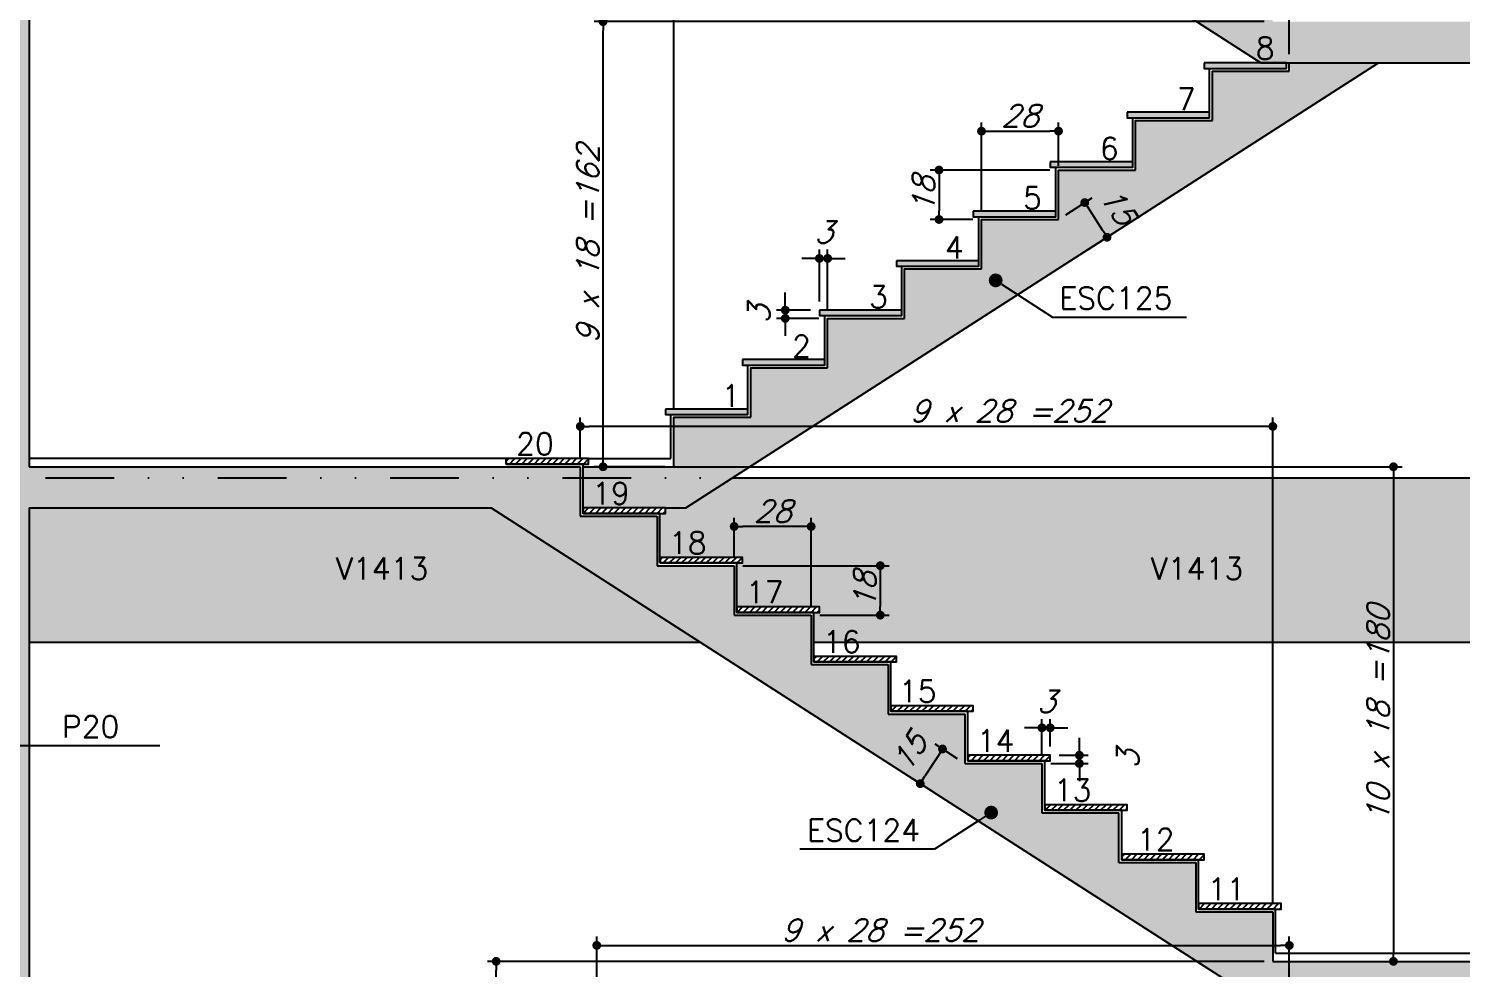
# Model space of a CAD drawing. Header units: millimetres. Extents: x -832 to 3668, y -1574 to 5296.
# Drawn here: x -410 to 111, y 3315 to 3657 of the extents above; entities that cross this region are included whole.
import ezdxf
from ezdxf import colors
from ezdxf.entities.mleader import LeaderData, LeaderLine
from ezdxf.math import Vec2, Vec3

# ---------------------------------------------------------------- set-up
doc = ezdxf.new("R2010")
doc.units = ezdxf.units.MM
doc.header["$LTSCALE"] = 50
doc.linetypes.add('DIVIDE2', pattern=[0.625, 0.25, -0.125, 0, -0.125, 0, -0.125])
for name, color, linetype in [('F-AUX-RED', 1, 'Continuous'), ('F-BOCEL CORTE', 2, 'Continuous'), ('F-BOCEL VISTA', 253, 'Continuous'), ('F-CORTE', 4, 'Continuous'), ('F-COTAS', 106, 'Continuous'), ('F-EIXOS-DET', 1, 'Continuous'), ('F-ESC CORTE', 4, 'Continuous'), ('F-ESC NOME', 2, 'Continuous'), ('F-ESC NUM', 2, 'Continuous'), ('F-ESC SOLIDO CORTE', 71, 'Continuous'), ('F-ESC VISTA', 2, 'Continuous'), ('F-REV_VISTA', 254, 'Continuous'), ('F-REVESTIMENTO', 1, 'Continuous'), ('F-SOLIDO', 71, 'Continuous'), ('F-TEXTO-YELLOW', 2, 'Continuous'), ('F-VISTA', 2, 'Continuous'), ('F-VISTA SÓLIDO', 254, 'Continuous'), ('F-VISTA SÓLIDO ESCADA', 253, 'Continuous')]:
    doc.layers.add(name, color=color, linetype=linetype)
doc.styles.add('5385-ARQ-PB-BAS-PLA-TER-TORRE-A-106-TXT$0$R60-75', font='romans.shx', dxfattribs={"height": 0.1125})
doc.styles.add('CP-TEXT-INCL', font='romans.shx', dxfattribs={"oblique": 20})
doc.styles.add('MCP', font='romans.shx')
doc.styles.add('ROMANS', font='romans.shx')
doc.styles.get("Standard").update_dxf_attribs({"font": 'arial.ttf'})
doc.dimstyles.new('CP-COTAS-50', dxfattribs={"dimscale": 0.64, "dimtxt": 12.5, "dimasz": 5, "dimexe": 5, "dimexo": 5, "dimgap": 2.5, "dimtad": 1, "dimdec": 1, "dimdsep": 46, "dimtxsty": 'CP-TEXT-INCL', "dimblk1": 'DOT', "dimblk2": 'DOT', "dimsah": 1, "dimcen": 9, "dimclrd": 256, "dimclre": 256, "dimclrt": 256, "dimadec": 0, "dimazin": 0, "dimtfac": 1, "dimtdec": 1, "dimtmove": 2, "dimatfit": 3, "dimldrblk": 'DOT', "dimfxl": 5, "dimtolj": 1, "dimarcsym": 0})
pattern_1 = [(0, (0, 0), (0, 6.985), [5.08, -1.905]), (90, (0, 0), (-6.985, 4e-16), [5.08, -1.905])]

# ---------------------------------------------------------------- blocks, each defined once
blk = doc.blocks.new('_DOT')
at = {"color": 0, "linetype": 'ByBlock'}
blk.add_line((-0.5, 0), (-1, 0), dxfattribs=at)
at = {"color": 0, "linetype": 'ByBlock', "const_width": 0.5}
blk.add_lwpolyline([(-0.25, 0, 1), (0.25, 0, 1)], format="xyb", close=True, dxfattribs=at)
blk = doc.blocks.new('BOCEL_EST')
at = {"layer": 'F-BOCEL CORTE'}
h = blk.add_hatch(dxfattribs=at)
h.set_pattern_fill('ANSI31', color=2, scale=0.5)
h.paths.add_polyline_path([(13.59, -262.25), (13.59, -260.25), (-16.41, -260.25), (-16.41, -262.25)])
at = {"layer": 'F-BOCEL CORTE', "color": 2}
blk.add_lwpolyline([(-16.41, -260.25), (-16.41, -262.25), (13.59, -262.25), (13.59, -260.25), (-16.41, -260.25)], dxfattribs=at)
blk = doc.blocks.new('*U435')
at = {"layer": 'F-BOCEL CORTE'}
h = blk.add_hatch(dxfattribs=at)
h.set_pattern_fill('ANSI31', color=2, scale=0.5)
h.set_pattern_definition([(45, (-56, 0), (-1.122532, 1.122532), [])])
h.paths.add_polyline_path([(-42.41, -262.25), (-42.41, -260.25), (-72.41, -260.25), (-72.41, -262.25)])
at = {"layer": 'F-BOCEL CORTE', "color": 2}
blk.add_lwpolyline([(-72.41, -260.25), (-72.41, -262.25), (-42.41, -262.25), (-42.41, -260.25), (-72.41, -260.25)], dxfattribs=at)
blk = doc.blocks.new('BOCEL_VISTA_EST')
at = {"layer": 'F-BOCEL VISTA'}
h = blk.add_hatch(color=254, dxfattribs=at)
h.dxf.hatch_style = 1
h.paths.add_polyline_path([(-209.57, -462.94), (-209.57, -460.94), (-239.57, -460.94), (-239.57, -462.94)])
blk.add_lwpolyline([(-239.57, -460.94), (-239.57, -462.94), (-209.57, -462.94), (-209.57, -460.94), (-239.57, -460.94)], dxfattribs=at)
blk = doc.blocks.new('*D476')
at = {"layer": 'DEFPOINTS', "color": 0, "transparency": 16777216}
for p in [(-35.57, 3619.21), (-35.57, 3603.34), (-63.57, 3587.06)]:
    blk.add_point(p, dxfattribs=at)
at = {"layer": 'F-COTAS', "lineweight": -2, "transparency": 16777216}
for p, q in [((-63.57, 3590.26), (-63.57, 3622.41)), ((-60.37, 3619.21), (-38.77, 3619.21)), ((-35.57, 3606.54), (-35.57, 3622.41))]:
    blk.add_line(p, q, dxfattribs=at)
at = {"layer": 'F-COTAS', "lineweight": -2, "transparency": 16777216, "xscale": 3.2, "yscale": 3.2, "zscale": 3.2, "rotation": 180}
blk.add_blockref('_DOT', (-63.57, 3619.21), dxfattribs=at)
at = {"layer": 'F-COTAS', "lineweight": -2, "transparency": 16777216, "xscale": 3.2, "yscale": 3.2, "zscale": 3.2}
blk.add_blockref('_DOT', (-35.57, 3619.21), dxfattribs=at)
at = {"layer": 'F-COTAS', "transparency": 16777216, "insert": (-49.57, 3624.81), "char_height": 8, "attachment_point": 5, "style": 'CP-TEXT-INCL'}
blk.add_mtext('\\A1;28', dxfattribs=at)
blk = doc.blocks.new('*D477')
at = {"layer": 'DEFPOINTS', "color": 0, "transparency": 16777216}
for p in [(-35.57, 3605.06), (-79.04, 3587.06), (-63.57, 3587.06)]:
    blk.add_point(p, dxfattribs=at)
at = {"layer": 'F-COTAS', "lineweight": -2, "transparency": 16777216}
for p, q in [((-38.77, 3605.06), (-82.24, 3605.06)), ((-79.04, 3601.86), (-79.04, 3590.26)), ((-66.77, 3587.06), (-82.24, 3587.06))]:
    blk.add_line(p, q, dxfattribs=at)
at = {"layer": 'F-COTAS', "lineweight": -2, "transparency": 16777216, "xscale": 3.2, "yscale": 3.2, "zscale": 3.2}
for p, rotation in [((-79.04, 3605.06), 90), ((-79.04, 3587.06), 270)]:
    blk.add_blockref('_DOT', p, dxfattribs=dict(at, rotation=rotation))
at = {"layer": 'F-COTAS', "transparency": 16777216, "insert": (-84.64, 3596.06), "char_height": 8, "attachment_point": 5, "rotation": 90, "style": 'CP-TEXT-INCL'}
blk.add_mtext('\\A1;18', dxfattribs=at)
blk = doc.blocks.new('*D478')
at = {"layer": 'DEFPOINTS', "color": 0, "transparency": 16777216}
for p in [(-122.57, 3572.88), (-122.57, 3554.06), (-119.57, 3551.06)]:
    blk.add_point(p, dxfattribs=at)
at = {"layer": 'F-COTAS', "lineweight": -2, "transparency": 16777216}
for p, q in [((-125.77, 3572.88), (-128.97, 3572.88)), ((-122.57, 3557.26), (-122.57, 3576.08)), ((-119.57, 3572.88), (-122.57, 3572.88)), ((-119.57, 3554.26), (-119.57, 3576.08)), ((-116.37, 3572.88), (-113.17, 3572.88))]:
    blk.add_line(p, q, dxfattribs=at)
at = {"layer": 'F-COTAS', "lineweight": -2, "transparency": 16777216, "xscale": 3.2, "yscale": 3.2, "zscale": 3.2}
blk.add_blockref('_DOT', (-122.57, 3572.88), dxfattribs=at)
at = {"layer": 'F-COTAS', "lineweight": -2, "transparency": 16777216, "xscale": 3.2, "yscale": 3.2, "zscale": 3.2, "rotation": 180}
blk.add_blockref('_DOT', (-119.57, 3572.88), dxfattribs=at)
at = {"layer": 'F-COTAS', "transparency": 16777216, "insert": (-121.07, 3582.48), "char_height": 8, "attachment_point": 5, "style": 'CP-TEXT-INCL'}
blk.add_mtext('\\A1;3', dxfattribs=at)
blk = doc.blocks.new('*D479')
at = {"layer": 'DEFPOINTS', "color": 0, "transparency": 16777216}
for p in [(-134.98, 3554.06), (-122.57, 3554.06), (-119.57, 3551.06)]:
    blk.add_point(p, dxfattribs=at)
at = {"layer": 'F-COTAS', "lineweight": -2, "transparency": 16777216}
for p, q in [((-134.98, 3557.26), (-134.98, 3560.46)), ((-125.77, 3554.06), (-138.18, 3554.06)), ((-122.77, 3551.06), (-138.18, 3551.06)), ((-134.98, 3551.06), (-134.98, 3554.06)), ((-134.98, 3547.86), (-134.98, 3544.66))]:
    blk.add_line(p, q, dxfattribs=at)
at = {"layer": 'F-COTAS', "lineweight": -2, "transparency": 16777216, "xscale": 3.2, "yscale": 3.2, "zscale": 3.2}
for p, rotation in [((-134.98, 3554.06), 270), ((-134.98, 3551.06), 90)]:
    blk.add_blockref('_DOT', p, dxfattribs=dict(at, rotation=rotation))
at = {"layer": 'F-COTAS', "transparency": 16777216, "insert": (-144.58, 3552.56), "char_height": 8, "attachment_point": 5, "rotation": 90, "style": 'CP-TEXT-INCL'}
blk.add_mtext('\\A1;3', dxfattribs=at)
blk = doc.blocks.new('*D534')
at = {"layer": 'DEFPOINTS', "color": 0, "transparency": 16777216}
for p in [(-38.57, 3402.05), (-41.57, 3389.06), (-38.57, 3392.06)]:
    blk.add_point(p, dxfattribs=at)
at = {"layer": 'F-COTAS', "lineweight": -2, "transparency": 16777216}
for p, q in [((-41.57, 3392.26), (-41.57, 3405.25)), ((-38.57, 3395.26), (-38.57, 3405.25)), ((-44.77, 3402.05), (-47.97, 3402.05)), ((-41.57, 3402.05), (-38.57, 3402.05)), ((-35.37, 3402.05), (-32.17, 3402.05))]:
    blk.add_line(p, q, dxfattribs=at)
at = {"layer": 'F-COTAS', "lineweight": -2, "transparency": 16777216, "xscale": 3.2, "yscale": 3.2, "zscale": 3.2}
blk.add_blockref('_DOT', (-41.57, 3402.05), dxfattribs=at)
at = {"layer": 'F-COTAS', "lineweight": -2, "transparency": 16777216, "xscale": 3.2, "yscale": 3.2, "zscale": 3.2, "rotation": 180}
blk.add_blockref('_DOT', (-38.57, 3402.05), dxfattribs=at)
at = {"layer": 'F-COTAS', "transparency": 16777216, "insert": (-40.07, 3411.65), "char_height": 8, "attachment_point": 5, "style": 'CP-TEXT-INCL'}
blk.add_mtext('\\A1;3', dxfattribs=at)
blk = doc.blocks.new('*D535')
at = {"layer": 'DEFPOINTS', "color": 0, "transparency": 16777216}
for p in [(-41.57, 3389.06), (-38.57, 3392.06), (-27.96, 3392.06)]:
    blk.add_point(p, dxfattribs=at)
at = {"layer": 'F-COTAS', "lineweight": -2, "transparency": 16777216}
for p, q in [((-27.96, 3395.26), (-27.96, 3398.46)), ((-38.37, 3389.06), (-24.76, 3389.06)), ((-35.37, 3392.06), (-24.76, 3392.06)), ((-27.96, 3389.06), (-27.96, 3392.06)), ((-27.96, 3385.86), (-27.96, 3382.66))]:
    blk.add_line(p, q, dxfattribs=at)
at = {"layer": 'F-COTAS', "lineweight": -2, "transparency": 16777216, "xscale": 3.2, "yscale": 3.2, "zscale": 3.2}
for p, rotation in [((-27.96, 3392.06), 270), ((-27.96, 3389.06), 90)]:
    blk.add_blockref('_DOT', p, dxfattribs=dict(at, rotation=rotation))
at = {"layer": 'F-COTAS', "transparency": 16777216, "insert": (-10.36, 3390.56), "char_height": 8, "attachment_point": 5, "rotation": 90, "style": 'CP-TEXT-INCL'}
blk.add_mtext('\\A1;3', dxfattribs=at)
blk = doc.blocks.new('*D532')
at = {"layer": 'DEFPOINTS', "color": 0, "transparency": 16777216}
for p in [(-153.57, 3475.32), (-153.57, 3461.06), (-125.57, 3443.06)]:
    blk.add_point(p, dxfattribs=at)
at = {"layer": 'F-COTAS', "lineweight": -2, "transparency": 16777216}
for p, q in [((-153.57, 3464.26), (-153.57, 3478.52)), ((-125.57, 3446.26), (-125.57, 3478.52)), ((-128.77, 3475.32), (-150.37, 3475.32))]:
    blk.add_line(p, q, dxfattribs=at)
at = {"layer": 'F-COTAS', "lineweight": -2, "transparency": 16777216, "xscale": 3.2, "yscale": 3.2, "zscale": 3.2, "rotation": 180}
blk.add_blockref('_DOT', (-153.57, 3475.32), dxfattribs=at)
at = {"layer": 'F-COTAS', "lineweight": -2, "transparency": 16777216, "xscale": 3.2, "yscale": 3.2, "zscale": 3.2}
blk.add_blockref('_DOT', (-125.57, 3475.32), dxfattribs=at)
at = {"layer": 'F-COTAS', "transparency": 16777216, "insert": (-139.57, 3480.92), "char_height": 8, "attachment_point": 5, "style": 'CP-TEXT-INCL'}
blk.add_mtext('\\A1;28', dxfattribs=at)
blk = doc.blocks.new('*D533')
at = {"layer": 'DEFPOINTS', "color": 0, "transparency": 16777216}
for p in [(-153.57, 3461.06), (-125.57, 3443.06), (-100.4, 3443.06)]:
    blk.add_point(p, dxfattribs=at)
at = {"layer": 'F-COTAS', "lineweight": -2, "transparency": 16777216}
for p, q in [((-150.37, 3461.06), (-97.2, 3461.06)), ((-100.4, 3457.86), (-100.4, 3446.26)), ((-122.37, 3443.06), (-97.2, 3443.06))]:
    blk.add_line(p, q, dxfattribs=at)
at = {"layer": 'F-COTAS', "lineweight": -2, "transparency": 16777216, "xscale": 3.2, "yscale": 3.2, "zscale": 3.2}
for p, rotation in [((-100.4, 3461.06), 90), ((-100.4, 3443.06), 270)]:
    blk.add_blockref('_DOT', p, dxfattribs=dict(at, rotation=rotation))
at = {"layer": 'F-COTAS', "transparency": 16777216, "insert": (-106, 3452.06), "char_height": 8, "attachment_point": 5, "rotation": 90, "style": 'CP-TEXT-INCL'}
blk.add_mtext('\\A1;18', dxfattribs=at)
blk = doc.blocks.new('*D569')
at = {"layer": 'DEFPOINTS', "color": 0, "transparency": 16777216}
for p in [(48.43, 3322.86), (48.43, 3299.06), (-203.57, 3155.06)]:
    blk.add_point(p, dxfattribs=at)
at = {"layer": 'F-COTAS', "lineweight": -2, "transparency": 16777216}
for p, q in [((-203.57, 3158.26), (-203.57, 3326.06)), ((-200.37, 3322.86), (45.23, 3322.86)), ((48.43, 3302.26), (48.43, 3326.06))]:
    blk.add_line(p, q, dxfattribs=at)
at = {"layer": 'F-COTAS', "lineweight": -2, "transparency": 16777216, "xscale": 3.2, "yscale": 3.2, "zscale": 3.2, "rotation": 180}
blk.add_blockref('_DOT', (-203.57, 3322.86), dxfattribs=at)
at = {"layer": 'F-COTAS', "lineweight": -2, "transparency": 16777216, "xscale": 3.2, "yscale": 3.2, "zscale": 3.2}
blk.add_blockref('_DOT', (48.43, 3322.86), dxfattribs=at)
at = {"layer": 'F-COTAS', "transparency": 16777216, "insert": (-100.36, 3328.46), "char_height": 8, "attachment_point": 5, "style": 'CP-TEXT-INCL'}
blk.add_mtext('\\A1;9 x 28 =252', dxfattribs=at)
blk = doc.blocks.new('*D570')
at = {"layer": 'DEFPOINTS', "color": 0, "transparency": 16777216}
for p in [(-209.57, 3511.76), (-209.57, 3497.06), (42.43, 3335.06)]:
    blk.add_point(p, dxfattribs=at)
at = {"layer": 'F-COTAS', "lineweight": -2, "transparency": 16777216}
for p, q in [((-209.57, 3500.26), (-209.57, 3514.96)), ((42.43, 3338.26), (42.43, 3514.96)), ((39.23, 3511.76), (-206.37, 3511.76))]:
    blk.add_line(p, q, dxfattribs=at)
at = {"layer": 'F-COTAS', "lineweight": -2, "transparency": 16777216, "xscale": 3.2, "yscale": 3.2, "zscale": 3.2, "rotation": 180}
blk.add_blockref('_DOT', (-209.57, 3511.76), dxfattribs=at)
at = {"layer": 'F-COTAS', "lineweight": -2, "transparency": 16777216, "xscale": 3.2, "yscale": 3.2, "zscale": 3.2}
blk.add_blockref('_DOT', (42.43, 3511.76), dxfattribs=at)
at = {"layer": 'F-COTAS', "transparency": 16777216, "insert": (-53.56, 3517.36), "char_height": 8, "attachment_point": 5, "style": 'CP-TEXT-INCL'}
blk.add_mtext('\\A1;9 x 28 =252', dxfattribs=at)
blk = doc.blocks.new('*D571')
at = {"layer": 'DEFPOINTS', "color": 0, "transparency": 16777216}
for p in [(48.43, 3665.34), (48.43, 3644.06), (-175.57, 3515.06)]:
    blk.add_point(p, dxfattribs=at)
at = {"layer": 'F-COTAS', "lineweight": -2, "transparency": 16777216}
for p, q in [((-175.57, 3518.26), (-175.57, 3668.54)), ((-172.37, 3665.34), (45.23, 3665.34)), ((48.43, 3647.26), (48.43, 3668.54))]:
    blk.add_line(p, q, dxfattribs=at)
at = {"layer": 'F-COTAS', "lineweight": -2, "transparency": 16777216, "xscale": 3.2, "yscale": 3.2, "zscale": 3.2, "rotation": 180}
blk.add_blockref('_DOT', (-175.57, 3665.34), dxfattribs=at)
at = {"layer": 'F-COTAS', "lineweight": -2, "transparency": 16777216, "xscale": 3.2, "yscale": 3.2, "zscale": 3.2}
blk.add_blockref('_DOT', (48.43, 3665.34), dxfattribs=at)
at = {"layer": 'F-COTAS', "transparency": 16777216, "insert": (-63.57, 3670.94), "char_height": 8, "attachment_point": 5, "style": 'CP-TEXT-INCL'}
blk.add_mtext('\\A1;8 x 28 =224', dxfattribs=at)
blk = doc.blocks.new('*D605')
at = {"layer": 'DEFPOINTS', "color": 0, "transparency": 16777216}
for p in [(-240.18, 3317.06), (42.43, 3317.06), (-203.57, 3137.06)]:
    blk.add_point(p, dxfattribs=at)
at = {"layer": 'F-COTAS', "lineweight": -2, "transparency": 16777216}
for p, q in [((39.23, 3317.06), (-243.38, 3317.06)), ((-240.18, 3140.26), (-240.18, 3313.86)), ((-206.77, 3137.06), (-243.38, 3137.06))]:
    blk.add_line(p, q, dxfattribs=at)
at = {"layer": 'F-COTAS', "lineweight": -2, "transparency": 16777216, "xscale": 3.2, "yscale": 3.2, "zscale": 3.2}
for p, rotation in [((-240.18, 3317.06), 90), ((-240.18, 3137.06), 270)]:
    blk.add_blockref('_DOT', p, dxfattribs=dict(at, rotation=rotation))
at = {"layer": 'F-COTAS', "transparency": 16777216, "insert": (-245.78, 3227.06), "char_height": 8, "attachment_point": 5, "rotation": 90, "style": 'CP-TEXT-INCL'}
blk.add_mtext('\\A1;10 x 18 =180', dxfattribs=at)
blk = doc.blocks.new('*D606')
at = {"layer": 'DEFPOINTS', "color": 0, "transparency": 16777216}
for p in [(-209.57, 3497.06), (55.31, 3317.06), (86.32, 3317.06)]:
    blk.add_point(p, dxfattribs=at)
at = {"layer": 'F-COTAS', "lineweight": -2, "transparency": 16777216}
for p, q in [((-206.37, 3497.06), (89.52, 3497.06)), ((86.32, 3493.86), (86.32, 3320.26)), ((58.51, 3317.06), (89.52, 3317.06))]:
    blk.add_line(p, q, dxfattribs=at)
at = {"layer": 'F-COTAS', "lineweight": -2, "transparency": 16777216, "xscale": 3.2, "yscale": 3.2, "zscale": 3.2}
for p, rotation in [((86.32, 3497.06), 90), ((86.32, 3317.06), 270)]:
    blk.add_blockref('_DOT', p, dxfattribs=dict(at, rotation=rotation))
at = {"layer": 'F-COTAS', "transparency": 16777216, "insert": (80.72, 3407.06), "char_height": 8, "attachment_point": 5, "rotation": 90, "style": 'CP-TEXT-INCL'}
blk.add_mtext('\\A1;10 x 18 =180', dxfattribs=at)
blk = doc.blocks.new('*D607')
at = {"layer": 'DEFPOINTS', "color": 0, "transparency": 16777216}
for p in [(-201.27, 3659.06), (42.43, 3659.06), (-175.57, 3497.06)]:
    blk.add_point(p, dxfattribs=at)
at = {"layer": 'F-COTAS', "lineweight": -2, "transparency": 16777216}
for p, q in [((39.23, 3659.06), (-204.47, 3659.06)), ((-201.27, 3500.26), (-201.27, 3655.86)), ((-178.77, 3497.06), (-204.47, 3497.06))]:
    blk.add_line(p, q, dxfattribs=at)
at = {"layer": 'F-COTAS', "lineweight": -2, "transparency": 16777216, "xscale": 3.2, "yscale": 3.2, "zscale": 3.2}
for p, rotation in [((-201.27, 3659.06), 90), ((-201.27, 3497.06), 270)]:
    blk.add_blockref('_DOT', p, dxfattribs=dict(at, rotation=rotation))
at = {"layer": 'F-COTAS', "transparency": 16777216, "insert": (-206.87, 3578.06), "char_height": 8, "attachment_point": 5, "rotation": 90, "style": 'CP-TEXT-INCL'}
blk.add_mtext('\\A1;9 x 18 =162', dxfattribs=at)
blk = doc.blocks.new('*D651')
at = {"layer": 'DEFPOINTS', "color": 0, "transparency": 16777216}
for p in [(-69.57, 3389.06), (-85.88, 3381.72), (-77.68, 3376.45)]:
    blk.add_point(p, dxfattribs=at)
at = {"layer": 'F-COTAS', "lineweight": -2, "transparency": 16777216}
for p, q in [((-72.26, 3390.79), (-80.46, 3396.07)), ((-79.5, 3391.65), (-84.15, 3384.41)), ((-80.37, 3378.18), (-88.57, 3383.45))]:
    blk.add_line(p, q, dxfattribs=at)
at = {"layer": 'F-COTAS', "lineweight": -2, "transparency": 16777216, "xscale": 3.2, "yscale": 3.2, "zscale": 3.2}
for p, rotation in [((-77.77, 3394.34), 57.26229061808807), ((-85.88, 3381.72), 237.2622906180881)]:
    blk.add_blockref('_DOT', p, dxfattribs=dict(at, rotation=rotation))
at = {"layer": 'F-COTAS', "transparency": 16777216, "insert": (-89.9, 3393.22), "char_height": 8, "attachment_point": 5, "rotation": 57.2623, "style": 'CP-TEXT-INCL'}
blk.add_mtext('\\A1;15', dxfattribs=at)
blk = doc.blocks.new('*D652')
at = {"layer": 'DEFPOINTS', "color": 0, "transparency": 16777216}
for p in [(-35.57, 3587.06), (-17.89, 3580.59), (-27.45, 3574.44)]:
    blk.add_point(p, dxfattribs=at)
at = {"layer": 'F-COTAS', "lineweight": -2, "transparency": 16777216}
for p, q in [((-32.87, 3588.79), (-23.31, 3594.94)), ((-24.28, 3590.52), (-19.62, 3583.28)), ((-24.76, 3576.17), (-15.2, 3582.32))]:
    blk.add_line(p, q, dxfattribs=at)
at = {"layer": 'F-COTAS', "lineweight": -2, "transparency": 16777216, "xscale": 3.2, "yscale": 3.2, "zscale": 3.2}
for p, rotation in [((-26.01, 3593.21), 122.7352262721074), ((-17.89, 3580.59), 302.7352262721074)]:
    blk.add_blockref('_DOT', p, dxfattribs=dict(at, rotation=rotation))
at = {"layer": 'F-COTAS', "transparency": 16777216, "insert": (-13.87, 3592.09), "char_height": 8, "attachment_point": 5, "rotation": 302.7352, "style": 'CP-TEXT-INCL'}
blk.add_mtext('\\A1;15', dxfattribs=at)

msp = doc.modelspace()

# ---------------------------------------------------------------- hatches: boundary and pattern name
h = msp.add_hatch()
h.set_pattern_fill('ANGLE', color=256)
h.set_pattern_definition(pattern_1)
h.paths.add_polyline_path([(14.53, 3643.56), (31.48, 3643.56), (31.48, 3655.56), (14.53, 3655.56)], flags=9)
h = msp.add_hatch()
h.set_pattern_fill('ANGLE', color=256)
h.set_pattern_definition(pattern_1)
h.paths.add_polyline_path([(-1.57, 3625.56), (15.38, 3625.56), (15.38, 3637.56), (-1.57, 3637.56)], flags=9)
h = msp.add_hatch()
h.set_pattern_fill('ANGLE', color=256)
h.set_pattern_definition(pattern_1)
h.paths.add_polyline_path([(-29.57, 3607.56), (-12.62, 3607.56), (-12.62, 3619.56), (-29.57, 3619.56)], flags=9)
h = msp.add_hatch()
h.set_pattern_fill('ANGLE', color=256)
h.set_pattern_definition(pattern_1)
h.paths.add_polyline_path([(-57.57, 3589.56), (-40.62, 3589.56), (-40.62, 3601.56), (-57.57, 3601.56)], flags=9)
h = msp.add_hatch()
h.set_pattern_fill('ANGLE', color=256)
h.set_pattern_definition(pattern_1)
h.paths.add_polyline_path([(-85.95, 3571.56), (-68.62, 3571.56), (-68.62, 3583.56), (-85.95, 3583.56)], flags=9)
h = msp.add_hatch()
h.set_pattern_fill('ANGLE', color=256)
h.set_pattern_definition(pattern_1)
h.paths.add_polyline_path([(-23.56, 3557.86), (30.96, 3557.86), (30.96, 3572.86), (-23.56, 3572.86)], flags=9)
h = msp.add_hatch()
h.set_pattern_fill('ANGLE', color=256)
h.set_pattern_definition(pattern_1)
h.paths.add_polyline_path([(-113.57, 3553.56), (-96.62, 3553.56), (-96.62, 3565.56), (-113.57, 3565.56)], flags=9)
h = msp.add_hatch()
h.set_pattern_fill('ANGLE', color=256)
h.set_pattern_definition(pattern_1)
h.paths.add_polyline_path([(-141.57, 3535.56), (-124.62, 3535.56), (-124.62, 3547.56), (-141.57, 3547.56)], flags=9)
h = msp.add_hatch()
h.set_pattern_fill('ANGLE', color=256)
h.set_pattern_definition(pattern_1)
h.paths.add_polyline_path([(-167.28, 3517.56), (-152.62, 3517.56), (-152.62, 3529.56), (-167.28, 3529.56)], flags=9)
h = msp.add_hatch()
h.set_pattern_fill('ANGLE', color=256)
h.set_pattern_definition(pattern_1)
h.paths.add_polyline_path([(-210.19, 3499.56), (-193.24, 3499.56), (-193.24, 3511.56), (-210.19, 3511.56)], flags=9)
h = msp.add_hatch()
h.set_pattern_fill('ANGLE', color=256)
h.set_pattern_definition(pattern_1)
h.paths.add_polyline_path([(-136.8, 3481.94), (-121.37, 3481.94), (-121.37, 3493.94), (-136.8, 3493.94)], flags=9)
h = msp.add_hatch()
h.set_pattern_fill('ANGLE', color=256)
h.set_pattern_definition(pattern_1)
h.paths.add_polyline_path([(-109.18, 3463.94), (-93.37, 3463.94), (-93.37, 3475.94), (-109.18, 3475.94)], flags=9)
h = msp.add_hatch()
h.set_pattern_fill('ANGLE', color=256)
h.set_pattern_definition(pattern_1)
h.paths.add_polyline_path([(-300.09, 3454.01), (-260.28, 3454.01), (-260.28, 3466.01), (-300.09, 3466.01)], flags=9)
h = msp.add_hatch()
h.set_pattern_fill('ANGLE', color=256)
h.set_pattern_definition(pattern_1)
h.paths.add_polyline_path([(38.14, 3454.01), (77.94, 3454.01), (77.94, 3466.01), (38.14, 3466.01)], flags=9)
h = msp.add_hatch()
h.set_pattern_fill('ANGLE', color=256)
h.set_pattern_definition(pattern_1)
h.paths.add_polyline_path([(-81.18, 3445.94), (-65.37, 3445.94), (-65.37, 3457.94), (-81.18, 3457.94)], flags=9)
h = msp.add_hatch()
h.set_pattern_fill('ANGLE', color=256)
h.set_pattern_definition(pattern_1)
h.paths.add_polyline_path([(-53.18, 3427.94), (-37.37, 3427.94), (-37.37, 3439.94), (-53.18, 3439.94)], flags=9)
h = msp.add_hatch()
h.set_pattern_fill('ANGLE', color=256)
h.set_pattern_definition(pattern_1)
h.paths.add_polyline_path([(-25.18, 3409.94), (-9.37, 3409.94), (-9.37, 3421.94), (-25.18, 3421.94)], flags=9)
h = msp.add_hatch()
h.set_pattern_fill('ANGLE', color=256)
h.set_pattern_definition(pattern_1)
h.paths.add_polyline_path([(-398.68, 3396.47), (-374.11, 3396.47), (-374.11, 3408.47), (-398.68, 3408.47)], flags=9)
h = msp.add_hatch()
h.set_pattern_fill('ANGLE', color=256)
h.set_pattern_definition(pattern_1)
h.paths.add_polyline_path([(2.44, 3391.94), (18.63, 3391.94), (18.63, 3403.94), (2.44, 3403.94)], flags=9)
h = msp.add_hatch()
h.set_pattern_fill('ANGLE', color=256)
h.set_pattern_definition(pattern_1)
h.paths.add_polyline_path([(-102.73, 3373.31), (-48.68, 3373.31), (-48.68, 3388.31), (-102.73, 3388.31)], flags=9)
h = msp.add_hatch()
h.set_pattern_fill('ANGLE', color=256)
h.set_pattern_definition(pattern_1)
h.paths.add_polyline_path([(30.82, 3373.94), (46.63, 3373.94), (46.63, 3385.94), (30.82, 3385.94)], flags=9)
h = msp.add_hatch()
h.set_pattern_fill('ANGLE', color=256)
h.set_pattern_definition(pattern_1)
h.paths.add_polyline_path([(51.18, 3355.94), (66.99, 3355.94), (66.99, 3367.94), (51.18, 3367.94)], flags=9)
h = msp.add_hatch()
h.set_pattern_fill('ANGLE', color=256)
h.set_pattern_definition(pattern_1)
h.paths.add_polyline_path([(16.77, 3337.56), (30.3, 3337.56), (30.3, 3349.56), (16.77, 3349.56)], flags=9)
h = msp.add_hatch()
h.set_pattern_fill('ANGLE', color=256)
h.set_pattern_definition(pattern_1)
h.paths.add_polyline_path([(-0.42, 3319.56), (15.38, 3319.56), (15.38, 3331.56), (-0.42, 3331.56)], flags=9)
at = {"layer": 'F-ESC SOLIDO CORTE'}
h = msp.add_hatch(color=256, dxfattribs=at)
h.dxf.hatch_style = 1
h.paths.add_polyline_path([(-153.57, 3803.06), (-410.07, 3803.06), (-410.07, 3788.06), (-185.95, 3788.06), (38.03, 3644.06), (166.93, 3644.06), (166.93, 3659.06), (42.43, 3659.06), (42.43, 3677.06), (14.43, 3677.06), (14.43, 3695.06), (-13.57, 3695.06), (-13.57, 3713.06), (-41.57, 3713.06), (-41.57, 3731.06), (-69.57, 3731.06), (-69.57, 3749.06), (-97.57, 3749.06), (-97.57, 3767.06), (-125.57, 3767.06), (-125.57, 3785.06), (-153.57, 3785.06)])
h = msp.add_hatch(color=256, dxfattribs=at)
h.dxf.hatch_style = 1
h.paths.add_polyline_path([(-209.57, 3497.06), (-410.07, 3497.06), (-410.07, 3482.06), (-241.95, 3482.06), (38.02, 3302.06), (166.93, 3302.06), (166.93, 3317.06), (42.43, 3317.06), (42.43, 3335.06), (14.43, 3335.06), (14.43, 3353.06), (-13.57, 3353.06), (-13.57, 3371.06), (-41.57, 3371.06), (-41.57, 3389.06), (-69.57, 3389.06), (-69.57, 3407.06), (-97.57, 3407.06), (-97.57, 3425.06), (-125.57, 3425.06), (-125.57, 3443.06), (-153.57, 3443.06), (-153.57, 3461.06), (-181.57, 3461.06), (-181.57, 3479.06), (-209.57, 3479.06)])
at = {"layer": 'F-SOLIDO'}
h = msp.add_hatch(color=256, dxfattribs=at)
h.dxf.hatch_style = 1
h.paths.add_polyline_path([(-410.07, 4294.74), (-429.07, 4294.73), (-429.07, -692.94), (-478.03, -692.94), (-478.03, -947.94), (-410.07, -947.94)])
h.paths.add_polyline_path([(-307.57, -692.94), (-410.07, -692.94), (-410.07, -947.94), (-307.57, -947.94)])
at = {"layer": 'F-VISTA SÓLIDO'}
h = msp.add_hatch(color=256, dxfattribs=at)
h.dxf.hatch_style = 1
h.paths.add_polyline_path([(-429.07, 3493.06), (-478.03, 3493.06), (-478.03, 3433.06), (-429.07, 3433.06)])
h.paths.add_polyline_path([(-241.95, 3482.06), (-410.07, 3482.06), (-410.07, 3433.06), (-165.73, 3433.06)])
h.paths.add_polyline_path([(166.93, 3493.06), (-154.05, 3493.06), (-171.16, 3482.06), (-178.57, 3482.06), (-178.57, 3480.06), (-180.57, 3480.06), (-180.57, 3464.06), (-150.57, 3464.06), (-150.57, 3462.06), (-152.57, 3462.06), (-152.57, 3446.06), (-122.57, 3446.06), (-122.57, 3444.06), (-124.57, 3444.06), (-124.57, 3433.06), (166.93, 3433.06)])
at = {"layer": 'F-VISTA SÓLIDO ESCADA'}
h = msp.add_hatch(color=256, dxfattribs=at)
h.dxf.hatch_style = 1
h.paths.add_polyline_path([(80.84, 3644.06), (48.43, 3644.06), (48.43, 3641.06), (20.43, 3641.06), (20.43, 3623.06), (-7.57, 3623.06), (-7.57, 3605.06), (-35.57, 3605.06), (-35.57, 3587.06), (-63.57, 3587.06), (-63.57, 3569.06), (-91.57, 3569.06), (-91.57, 3551.06), (-119.57, 3551.06), (-119.57, 3533.06), (-147.57, 3533.06), (-147.57, 3515.06), (-175.57, 3515.06), (-175.57, 3497.06), (-208.57, 3497.06), (-208.57, 3482.06), (-178.57, 3482.06), (-171.16, 3482.06)])

# ---------------------------------------------------------------- linework, layer by layer
at = {"layer": 'F-CORTE'}
for p, q in [((-410.07, 3788.06), (-410.07, 3497.06)), ((-410.07, 3482.06), (-410.07, 3137.06))]:
    msp.add_line(p, q, dxfattribs=at)
at = {"layer": 'F-EIXOS-DET', "color": 252, "linetype": 'DIVIDE2', "ltscale": 2}
msp.add_lwpolyline([(-466.84, 3493.06), (248.16, 3493.06)], dxfattribs=at)
at = {"layer": 'F-ESC CORTE'}
for p, q in [((-209.57, 3497.06), (-209.57, 3479.06)), ((-410.07, 3482.06), (-241.95, 3482.06)), ((-181.57, 3479.06), (-181.57, 3461.06)), ((-153.57, 3461.06), (-153.57, 3443.06)), ((-125.57, 3443.06), (-125.57, 3425.06)), ((-97.57, 3425.06), (-97.57, 3407.06)), ((-41.57, 3389.06), (-41.57, 3371.06)), ((-13.57, 3353.06), (-13.57, 3371.06)), ((14.43, 3353.06), (14.43, 3335.06)), ((42.43, 3335.06), (42.43, 3317.06))]:
    msp.add_line(p, q, dxfattribs=at)
for points in [[(-410.07, 3788.06), (-185.95, 3788.06), (38.03, 3644.06), (166.93, 3644.06)], [(-410.07, 3497.06), (-209.57, 3497.06)], [(-241.95, 3482.06), (38.02, 3302.06), (166.93, 3302.06)], [(-209.57, 3479.06), (-181.57, 3479.06)], [(-181.57, 3461.06), (-153.57, 3461.06)], [(-153.57, 3443.06), (-125.57, 3443.06)], [(-125.57, 3425.06), (-97.57, 3425.06)], [(-97.57, 3407.06), (-69.57, 3407.06)], [(-69.57, 3389.06), (-69.57, 3407.06)], [(-69.57, 3389.06), (-41.57, 3389.06)], [(-41.57, 3371.06), (-13.57, 3371.06)], [(-13.57, 3353.06), (14.43, 3353.06)], [(14.43, 3335.06), (42.43, 3335.06)], [(42.43, 3317.06), (166.93, 3317.06)]]:
    msp.add_lwpolyline(points, dxfattribs=at)
at = {"layer": 'F-ESC VISTA'}
for points in [[(-178.57, 3482.06), (-171.16, 3482.06), (80.84, 3644.06)], [(20.43, 3623.06), (20.43, 3641.06), (48.43, 3641.06)], [(48.43, 3641.06), (48.43, 3644.06)], [(-7.57, 3605.06), (-7.57, 3623.06), (20.43, 3623.06)], [(-35.57, 3587.06), (-35.57, 3605.06), (-7.57, 3605.06)], [(-63.57, 3569.06), (-63.57, 3587.06), (-35.57, 3587.06)], [(-91.57, 3551.06), (-91.57, 3569.06), (-63.57, 3569.06)], [(-119.57, 3533.06), (-119.57, 3551.06), (-91.57, 3551.06)], [(-147.57, 3515.06), (-147.57, 3533.06), (-119.57, 3533.06)], [(-175.57, 3497.06), (-175.57, 3497.06), (-175.57, 3515.06), (-147.57, 3515.06)], [(-208.57, 3497.06), (-175.57, 3497.06)]]:
    msp.add_lwpolyline(points, dxfattribs=at)
at = {"layer": 'F-REV_VISTA'}
for points in [[(19.43, 3624.06), (19.43, 3642.06), (47.43, 3642.06)], [(47.43, 3642.06), (47.43, 3644.06)], [(-8.57, 3606.06), (-8.57, 3624.06), (19.43, 3624.06)], [(-36.57, 3588.06), (-36.57, 3606.06), (-8.57, 3606.06)], [(-64.57, 3570.06), (-64.57, 3588.06), (-36.57, 3588.06)], [(-92.57, 3552.06), (-92.57, 3570.06), (-64.57, 3570.06)], [(-120.57, 3534.06), (-120.57, 3552.06), (-92.57, 3552.06)], [(-148.57, 3516.06), (-148.57, 3534.06), (-120.57, 3534.06)], [(-176.57, 3500.06), (-176.57, 3516.06), (-148.57, 3516.06)], [(-206.57, 3500.06), (-176.57, 3500.06)]]:
    msp.add_lwpolyline(points, dxfattribs=at)
at = {"layer": 'F-REVESTIMENTO'}
for p, q in [((-208.57, 3480.06), (-208.57, 3498.06)), ((-180.57, 3480.06), (-208.57, 3480.06)), ((-180.57, 3462.06), (-180.57, 3480.06)), ((-152.57, 3462.06), (-180.57, 3462.06)), ((-152.57, 3444.06), (-152.57, 3462.06)), ((-124.57, 3444.06), (-152.57, 3444.06)), ((-124.57, 3426.06), (-124.57, 3444.06)), ((-96.57, 3426.06), (-124.57, 3426.06)), ((-96.57, 3408.06), (-96.57, 3426.06)), ((-68.57, 3408.06), (-96.57, 3408.06)), ((-68.57, 3390.06), (-68.57, 3408.06)), ((-40.57, 3390.06), (-68.57, 3390.06)), ((-40.57, 3372.06), (-40.57, 3390.06)), ((-12.57, 3372.06), (-40.57, 3372.06)), ((-12.57, 3354.06), (-12.57, 3372.06)), ((15.43, 3354.06), (-12.57, 3354.06)), ((15.43, 3336.06), (15.43, 3354.06)), ((43.43, 3336.06), (15.43, 3336.06)), ((43.43, 3320.06), (43.43, 3336.06)), ((43.43, 3320.06), (166.93, 3320.06))]:
    msp.add_line(p, q, dxfattribs=at)
msp.add_lwpolyline([(-208.57, 3498.06), (-236.57, 3498.06), (-236.57, 3500.06), (-410.07, 3500.06)], dxfattribs=at)
at = {"layer": 'F-VISTA'}
for p, q in [((-165.73, 3433.06), (-410.07, 3433.06)), ((166.93, 3433.06), (-124.57, 3433.06))]:
    msp.add_line(p, q, dxfattribs=at)
msp.add_lwpolyline([(-154.05, 3493.06), (166.93, 3493.06)], dxfattribs=at)

# ---------------------------------------------------------------- block references
at = {"layer": 'F-BOCEL CORTE'}
for name, p in [('*U435', (-164.15, 3760.31)), ('BOCEL_EST', (-192.15, 3742.31)), ('BOCEL_EST', (-164.15, 3724.31)), ('BOCEL_EST', (-136.15, 3706.31)), ('BOCEL_EST', (-108.15, 3688.31)), ('BOCEL_EST', (-80.15, 3670.31)), ('BOCEL_EST', (-52.15, 3652.31)), ('BOCEL_EST', (-24.15, 3634.31)), ('BOCEL_EST', (3.85, 3616.31)), ('BOCEL_EST', (31.85, 3598.31))]:
    msp.add_blockref(name, p, dxfattribs=at)
at = {"layer": 'F-BOCEL VISTA'}
for p in [(257, 4105), (229, 4087), (201, 4069), (173, 4051), (145, 4033), (117, 4015), (89, 3997), (61, 3979)]:
    msp.add_blockref('BOCEL_VISTA_EST', p, dxfattribs=at)

# ---------------------------------------------------------------- texts
at = {"layer": 'F-ESC NOME', "style": 'ROMANS'}
for s, p in [('ESC125', (-35.25, 3554.45)), ('ESC124', (-127.05, 3360.76))]:
    msp.add_text(s, height=8, dxfattribs=at).set_placement(p)
at = {"layer": 'F-ESC NUM', "style": '5385-ARQ-PB-BAS-PLA-TER-TORRE-A-106-TXT$0$R60-75'}
for s, p in [('8', (36.19, 3645.41)), ('7', (7.51, 3626.9)), ('6', (-20.49, 3608.9)), ('5', (-48.49, 3590.9)), ('4', (-76.87, 3572.9)), ('3', (-104.49, 3554.9)), ('2', (-132.49, 3536.9)), ('1', (-158.2, 3518.9)), ('20', (-232.93, 3501.37)), ('19', (-205.29, 3483.37)), ('18', (-177.31, 3465.37)), ('17', (-149.29, 3447.37)), ('16', (-121.29, 3429.37)), ('15', (-93.67, 3411.37)), ('14', (-65.29, 3393.37)), ('13', (-37.29, 3375.37)), ('12', (-7.01, 3357.37)), ('11', (18.71, 3339.37))]:
    msp.add_text(s, height=8, dxfattribs=at).set_placement(p)
at = {"layer": 'F-TEXTO-YELLOW', "style": 'MCP'}
for s, p in [('V1413', (-298.47, 3456.01)), ('V1413', (-1.97, 3456.01)), ('P20', (-398.2, 3398.47))]:
    msp.add_text(s, height=8, dxfattribs=at).set_placement(p)

# ---------------------------------------------------------------- dimensions: what is measured, and where the dimension line sits
at = {"layer": 'F-COTAS'}
dim = msp.add_linear_dim(base=(48.43, 3665.34), p1=(-175.57, 3515.06), p2=(48.43, 3644.06), text='8 x 28 =<>', dimstyle='CP-COTAS-50', dxfattribs=at)
dim.commit()
dim.dimension.update_dxf_attribs({"geometry": '*D571', "text_midpoint": (-63.57, 3670.94)})
for base, p1, p2, text, picture, middle in [((-201.27, 3659.06), (-175.57, 3497.06), (42.43, 3659.06), '9 x 18 =<>', '*D607', (-206.87, 3578.06)), ((86.32, 3317.06), (-209.57, 3497.06), (55.31, 3317.06), '10 x 18 =<>', '*D606', (80.72, 3407.06)), ((-240.18, 3317.06), (-203.57, 3137.06), (42.43, 3317.06), '10 x 18 =<>', '*D605', (-245.78, 3227.06))]:
    dim = msp.add_linear_dim(base=base, p1=p1, p2=p2, angle=90, text=text, dimstyle='CP-COTAS-50', dxfattribs=at)
    dim.commit()
    dim.dimension.update_dxf_attribs({"geometry": picture, "text_midpoint": middle})
for base, p1, p2, picture, middle in [((-35.57, 3619.21), (-63.57, 3587.06), (-35.57, 3603.34), '*D476', (-49.57, 3624.81)), ((-122.57, 3572.88), (-119.57, 3551.06), (-122.57, 3554.06), '*D478', (-121.07, 3582.48)), ((-153.57, 3475.32), (-125.57, 3443.06), (-153.57, 3461.06), '*D532', (-139.57, 3480.92)), ((-38.57, 3402.05), (-41.57, 3389.06), (-38.57, 3392.06), '*D534', (-40.07, 3411.65))]:
    dim = msp.add_linear_dim(base=base, p1=p1, p2=p2, dimstyle='CP-COTAS-50', dxfattribs=at)
    dim.commit()
    dim.dimension.update_dxf_attribs({"geometry": picture, "text_midpoint": middle})
for base, p1, p2, picture, middle in [((-79.04, 3587.06), (-35.57, 3605.06), (-63.57, 3587.06), '*D477', (-84.64, 3596.06)), ((-134.98, 3554.06), (-119.57, 3551.06), (-122.57, 3554.06), '*D479', (-144.58, 3552.56)), ((-100.4, 3443.06), (-153.57, 3461.06), (-125.57, 3443.06), '*D533', (-106, 3452.06)), ((-27.96, 3392.06), (-41.57, 3389.06), (-38.57, 3392.06), '*D535', (-10.36, 3390.56))]:
    dim = msp.add_linear_dim(base=base, p1=p1, p2=p2, angle=90, dimstyle='CP-COTAS-50', dxfattribs=at)
    dim.commit()
    dim.dimension.update_dxf_attribs({"geometry": picture, "text_midpoint": middle})
for p1, p2, distance, picture, middle in [((-35.57, 3587.06), (-27.45, 3574.44), 11.36, '*D652', (-13.87, 3592.09)), ((-69.57, 3389.06), (-77.68, 3376.45), -9.75, '*D651', (-89.9, 3393.22))]:
    dim = msp.add_aligned_dim(p1=p1, p2=p2, distance=distance, dimstyle='CP-COTAS-50', dxfattribs=at)
    dim.commit()
    dim.dimension.update_dxf_attribs({"geometry": picture, "text_midpoint": middle})
for base, p1, p2, picture, middle in [((-209.57, 3511.76), (42.43, 3335.06), (-209.57, 3497.06), '*D570', (-53.56, 3517.36)), ((48.43, 3322.86), (-203.57, 3155.06), (48.43, 3299.06), '*D569', (-100.36, 3328.46))]:
    dim = msp.add_linear_dim(base=base, p1=p1, p2=p2, text='9 x 28 =<>', dimstyle='CP-COTAS-50', dxfattribs=at)
    dim.commit()
    dim.dimension.update_dxf_attribs({"geometry": picture, "text_midpoint": middle, "dimtype": 160})

# ---------------------------------------------------------------- leaders
at = {"layer": 'F-AUX-RED'}
ml = msp.add_multileader_mtext('Standard', dxfattribs=at)
ml.set_content('', color=256)
ml.set_leader_properties()
ml.set_arrow_properties(name='DOT')
ml.build(insert=Vec2(0, 0))
ml.multileader.update_dxf_attribs({"text_right_attachment_type": 6, "dogleg_length": 0.36, "arrow_head_size": 5})
ctx = ml.context
ctx.base_point, ctx.char_height, ctx.arrow_head_size, ctx.landing_gap_size, ctx.plane_origin = Vec3(11.07, 3551.54), 0.18, 5, 0.09, Vec3(-58.42, 3569.54)
ctx.right_attachment = 6
notes = []
notes.append((ctx, [(0, (1, 1, 0), (-37.77, 3551.54), (1, 0), 48.84, [(0, [(-58.42, 3564.9)], 0, [])])]))
ctx.mtext.insert, ctx.mtext.flow_direction = Vec3(11.16, 3551.63), 5
ml = msp.add_multileader_mtext('Standard', dxfattribs=at)
ml.set_content('', color=256)
ml.set_leader_properties()
ml.set_arrow_properties(name='DOT')
ml.build(insert=Vec2(0, 0))
ml.multileader.update_dxf_attribs({"text_right_attachment_type": 6, "dogleg_length": 0.36, "arrow_head_size": 5})
ctx = ml.context
ctx.base_point, ctx.char_height, ctx.arrow_head_size, ctx.landing_gap_size, ctx.plane_origin = Vec3(-362.58, 3395.56), 0.18, 5, 0.09, Vec3(-416.72, 3413.56)
ctx.right_attachment = 6
notes.append((ctx, [(0, (1, 1, 0), (-396.07, 3395.56), (1, 0), 33.49, [(0, [(-416.72, 3395.56)], 0, [])])]))
ctx.mtext.insert, ctx.mtext.flow_direction = Vec3(-362.49, 3395.65), 5
ml = msp.add_multileader_mtext('Standard', dxfattribs=at)
ml.set_content('', color=256)
ml.set_leader_properties()
ml.set_arrow_properties(name='DOT')
ml.build(insert=Vec2(0, 0))
ml.multileader.update_dxf_attribs({"text_right_attachment_type": 6, "dogleg_length": 0.36, "arrow_head_size": 5})
ctx = ml.context
ctx.base_point, ctx.char_height, ctx.arrow_head_size, ctx.landing_gap_size, ctx.plane_origin = Vec3(-129.73, 3357.93), 0.18, 5, 0.09, Vec3(-116.07, 3375.84)
ctx.right_attachment, ctx.text_align_type = 6, 2
notes.append((ctx, [(0, (1, 1, 0), (-80.71, 3357.84), (-1, 0), 48.84, [(0, [(-60.07, 3371.2)], 0, [])])]))
ctx.mtext.insert, ctx.mtext.alignment, ctx.mtext.flow_direction = Vec3(-129.64, 3358.02), 3, 5
for ctx, leaders in notes:
    for number, flags, end, landing, length, lines in leaders:
        leader = LeaderData()
        leader.index, (leader.has_last_leader_line, leader.has_dogleg_vector, leader.attachment_direction) = number, flags
        leader.last_leader_point, leader.dogleg_vector, leader.dogleg_length = Vec3(end), Vec3(landing), length
        for number, points, colour, breaks in lines:
            line = LeaderLine()
            line.index, line.vertices, line.color, line.breaks = number, Vec3.list(points), colors.encode_raw_color(colour), breaks
            leader.lines.append(line)
        ctx.leaders.append(leader)

doc.saveas('drawing.dxf')
